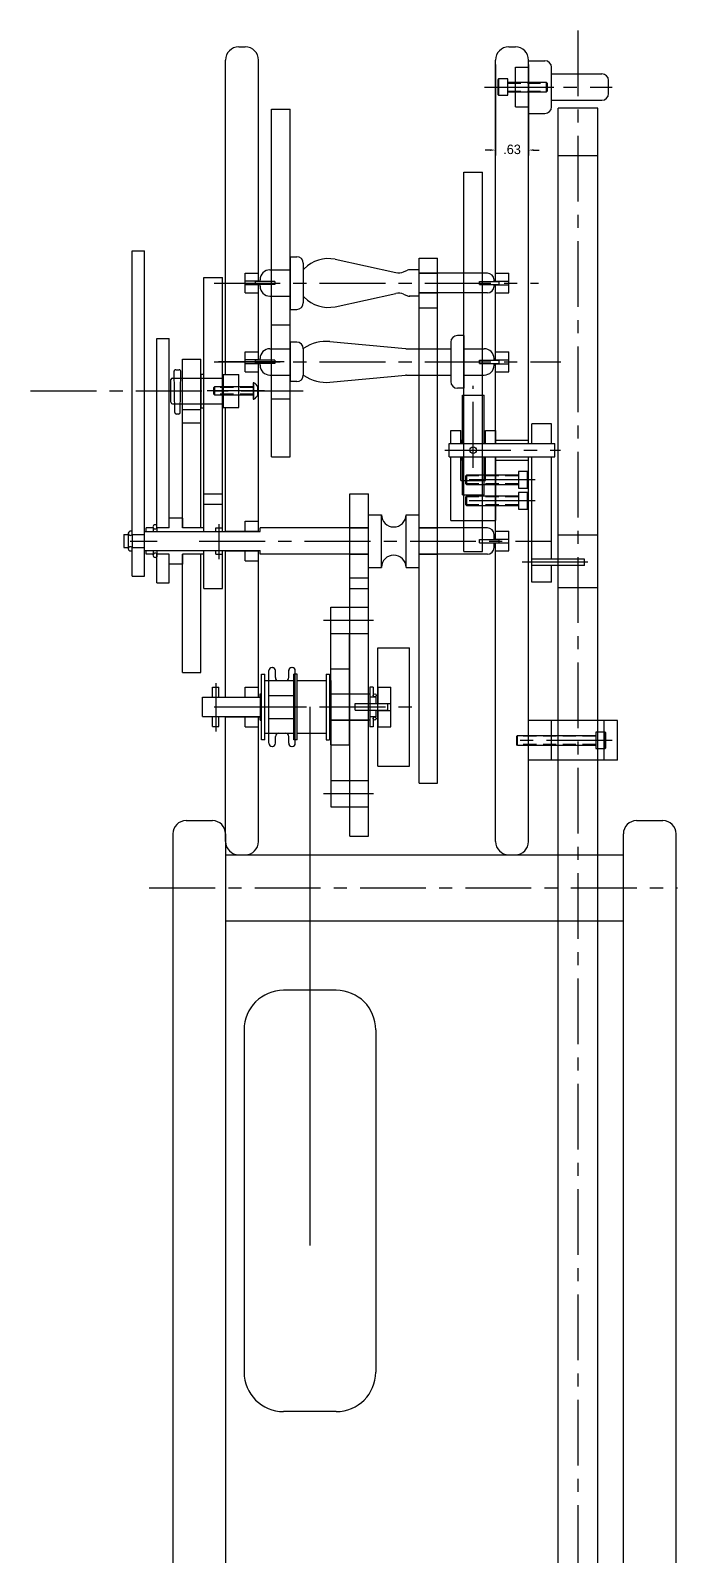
# Model space of a CAD drawing. Extents: x 60 to 170, y -32 to 30.
# Drawn here: x 83.36 to 95.63, y -3.18 to 25.78 of the extents above; entities that cross this region are included whole.
import ezdxf

# ---------------------------------------------------------------- set-up
doc = ezdxf.new("R2010")
doc.units = 0
doc.header["$MEASUREMENT"] = 0
doc.header["$PDMODE"] = 2
doc.header["$PDSIZE"] = 0.002
doc.linetypes.add('CENTER', pattern=[2, 1.25, -0.25, 0.25, -0.25])
doc.linetypes.add('HIDDEN', pattern=[0.375, 0.25, -0.125])
doc.layers.get('0').update_dxf_attribs({"linetype": 'CONTINUOUS'})
doc.layers.get('DEFPOINTS').update_dxf_attribs({"color": 159, "linetype": 'CONTINUOUS'})
for name, color, linetype in [('1', 1, 'CONTINUOUS'), ('2', 2, 'CONTINUOUS'), ('3', 3, 'CONTINUOUS'), ('4', 4, 'CONTINUOUS'), ('5', 5, 'CONTINUOUS'), ('CABLE', 45, 'CONTINUOUS'), ('CENTER', 3, 'CENTER'), ('GEAR-10-MINUTE', 10, 'CONTINUOUS'), ('GEAR-16', 75, 'CONTINUOUS'), ('GEAR-16-MINUTE', 40, 'CONTINUOUS'), ('GEAR-40-MINUTE', 60, 'CONTINUOUS'), ('GEAR-48-MINUTE', 100, 'CONTINUOUS'), ('GEAR-48-RATCHET', 130, 'CONTINUOUS'), ('GEAR-64', 104, 'CONTINUOUS'), ('GEAR-8', 140, 'CONTINUOUS'), ('GEAR-90', 170, 'CONTINUOUS'), ('GEAR-ESCAPE-TIC', 63, 'CONTINUOUS'), ('HIDDEN', 1, 'HIDDEN')]:
    doc.layers.add(name, color=color, linetype=linetype)
doc.styles.add('ARCHITEC', font='ARCHITEC.SHX')
doc.dimstyles.new('DIMORIG-2PLC', dxfattribs={"dimtxt": 0.18, "dimasz": 0.1, "dimexe": 0.1, "dimexo": 0.085, "dimgap": 0.06, "dimtad": 0, "dimtih": 1, "dimtoh": 1, "dimzin": 4, "dimdsep": 46, "dimtxsty": 'ARCHITEC', "dimcen": -0.12, "dimclrd": 256, "dimclre": 256, "dimclrt": 256, "dimadec": 0, "dimazin": 0, "dimtfac": 1, "dimtdec": 1, "dimtofl": 0, "dimtmove": 0, "dimatfit": 3, "dimfxl": 0, "dimtvp": 0.07, "dimtolj": 1, "dimtzin": 4, "dimarcsym": 0})

# ---------------------------------------------------------------- blocks, each defined once
blk = doc.blocks.new('*U34')
blk.add_line((0.9814, 0.095), (0.9814, -0.095))
for points in [[(-0.174375, 0.15625), (-0.19, 0.140625), (-0.19, -0.140625), (-0.174375, -0.15625), (0, -0.15625), (0, 0.15625), (-0.174375, 0.15625), (-0.174375, -0.15625)], [(0, 0.095), (0.9814, 0.095), (1, 0.0764), (1, -0.0764), (0.9814, -0.095), (0, -0.095)]]:
    blk.add_lwpolyline(points)
at = {"layer": 'CENTER'}
blk.add_line((-0.315, 0), (1.125, 0), dxfattribs=at)
at = {"layer": 'HIDDEN'}
for p, q in [((0, 0.0764), (0.9814, 0.0764)), ((0, -0.0764), (0.9814, -0.0764))]:
    blk.add_line(p, q, dxfattribs=at)
blk = doc.blocks.new('*U36')
blk.add_line((0.7314, 0.082), (0.7314, -0.082))
blk.add_lwpolyline([(-0.015, 0.156, 0.15230804), (-0.087, 0.07488), (-0.087, -0.07488, 0.15230804), (-0.015, -0.156), (0, -0.156), (0, 0.156), (-0.015, 0.156), (-0.015, -0.156)], format="xyb")
blk.add_lwpolyline([(0, 0.082), (0.7314, 0.082), (0.75, 0.0634), (0.75, -0.0634), (0.7314, -0.082), (0, -0.082)])
at = {"layer": 'CENTER'}
blk.add_line((-0.212, 0), (0.875, 0), dxfattribs=at)
at = {"layer": 'HIDDEN'}
for p, q in [((0, 0.0634), (0.7314, 0.0634)), ((0, -0.0634), (0.7314, -0.0634))]:
    blk.add_line(p, q, dxfattribs=at)
blk = doc.blocks.new('*U43')
blk.add_line((0.7314, 0.095), (0.7314, -0.095))
for points in [[(-0.174375, 0.15625), (-0.19, 0.140625), (-0.19, -0.140625), (-0.174375, -0.15625), (0, -0.15625), (0, 0.15625), (-0.174375, 0.15625), (-0.174375, -0.15625)], [(0, 0.095), (0.7314, 0.095), (0.75, 0.0764), (0.75, -0.0764), (0.7314, -0.095), (0, -0.095)]]:
    blk.add_lwpolyline(points)
at = {"layer": 'CENTER'}
blk.add_line((-0.315, 0), (0.875, 0), dxfattribs=at)
at = {"layer": 'HIDDEN'}
for p, q in [((0, 0.0764), (0.7314, 0.0764)), ((0, -0.0764), (0.7314, -0.0764))]:
    blk.add_line(p, q, dxfattribs=at)
blk = doc.blocks.new('*U45')
blk.add_line((1.4814, 0.095), (1.4814, -0.095))
for points in [[(-0.174375, 0.15625), (-0.19, 0.140625), (-0.19, -0.140625), (-0.174375, -0.15625), (0, -0.15625), (0, 0.15625), (-0.174375, 0.15625), (-0.174375, -0.15625)], [(0, 0.095), (1.4814, 0.095), (1.5, 0.0764), (1.5, -0.0764), (1.4814, -0.095), (0, -0.095)]]:
    blk.add_lwpolyline(points)
at = {"layer": 'CENTER'}
blk.add_line((-0.315, 0), (1.625, 0), dxfattribs=at)
at = {"layer": 'HIDDEN'}
for p, q in [((0, 0.0764), (1.4814, 0.0764)), ((0, -0.0764), (1.4814, -0.0764))]:
    blk.add_line(p, q, dxfattribs=at)
blk = doc.blocks.new('WEIGHT')
for p, q in [((0.5, 0), (-0.5, 0)), ((-1.25, -0.75), (-1.25, -7.25)), ((1.25, -0.75), (1.25, -7.25)), ((0.5, -8), (-0.5, -8))]:
    blk.add_line(p, q)
for centre, start, end in [((-0.5, -0.75), 90, 180), ((0.5, -0.75), 0, 90), ((-0.5, -7.25), 180, 270), ((0.5, -7.25), 270, 0)]:
    blk.add_arc(centre, 0.75, start, end)
blk = doc.blocks.new('PULLEY-R')
for p, q in [((0, -0.69), (0, 0.69)), ((0.06, 0.75), (0.065, 0.75)), ((0.122, 0.56), (0.122, 0.707)), ((0.375, 0.56), (0.375, 0.696)), ((0.435, 0.75), (0.44, 0.75)), ((0.5, -0.69), (0.5, 0.69)), ((0.182, 0.5), (0.315, 0.5)), ((0, 0.219), (0.5, 0.219)), ((0, -0.219), (0.5, -0.219)), ((0.125, -0.69), (0.125, -0.56)), ((0.185, -0.5), (0.315, -0.5)), ((0.375, -0.69), (0.375, -0.56)), ((0.06, -0.75), (0.065, -0.75)), ((0.435, -0.75), (0.44, -0.75))]:
    blk.add_line(p, q)
for centre, start, end in [((0.06, 0.69), 90, 180), ((0.065, 0.69), 0, 90), ((0.435, 0.69), 90, 180), ((0.44, 0.69), 0, 90), ((0.182, 0.56), 180, 270), ((0.315, 0.56), 270, 0), ((0.185, -0.56), 90, 180), ((0.315, -0.56), 0, 90), ((0.06, -0.69), 180, 270), ((0.065, -0.69), 270, 0), ((0.435, -0.69), 180, 270), ((0.44, -0.69), 270, 0)]:
    blk.add_arc(centre, 0.06, start, end)
at = {"layer": 'CENTER'}
blk.add_line((-0.176, 0), (0.673, 0), dxfattribs=at)
blk = doc.blocks.new('*D52')
at = {"linetype": 'ByBlock'}
for p, q in [((92.182, 25.136), (92.182, 23.411)), ((92.807, 25.136), (92.807, 23.411)), ((92.082, 23.511), (91.982, 23.511)), ((92.907, 23.511), (93.007, 23.511))]:
    blk.add_line(p, q, dxfattribs=at)
for points in [[(92.082, 23.528), (92.082, 23.495), (92.182, 23.511)], [(92.907, 23.528), (92.907, 23.495), (92.807, 23.511)]]:
    blk.add_solid(points, dxfattribs=at)
at = {"layer": 'DEFPOINTS', "color": 0, "linetype": 'ByBlock'}
for p in [(92.182, 25.221), (92.807, 25.221), (92.807, 23.511)]:
    blk.add_point(p, dxfattribs=at)
at = {"linetype": 'ByBlock', "insert": (92.494, 23.524), "char_height": 0.18, "attachment_point": 5, "style": 'ARCHITEC'}
blk.add_mtext('\\A1;.63', dxfattribs=at)

msp = doc.modelspace()

# ---------------------------------------------------------------- linework, layer by layer
for p, q in [((87.0568, 19.2498), (87.0568, 25.2214)), ((87.3068, 25.4714), (87.4318, 25.4714)), ((87.6818, 21.0235), (87.6818, 25.2214)), ((92.1818, 21.0235), (92.1818, 25.2214)), ((92.4318, 25.4714), (92.5568, 25.4714)), ((92.8068, 17.9387), (92.8068, 25.2214)), ((92.8068, 25.2078), (93.1193, 25.2078)), ((92.5568, 24.3328), (92.5568, 25.0828)), ((92.5568, 25.0828), (92.8068, 25.0828)), ((93.2443, 24.3328), (93.2443, 25.0828)), ((93.2443, 24.9578), (94.2001, 24.9578)), ((94.3251, 24.5828), (94.3251, 24.8328)), ((92.5568, 24.3328), (92.8068, 24.3328)), ((93.2443, 24.4578), (94.2001, 24.4578)), ((92.8068, 24.2078), (93.1193, 24.2078)), ((93.3693, -14.6049), (93.3693, 24.3094)), ((94.1193, 24.3094), (93.3693, 24.3094)), ((94.1193, -14.6049), (94.1193, 24.3094)), ((94.1193, 23.4044), (93.3693, 23.4044)), ((85.285, 16.2123), (85.285, 21.6004)), ((85.285, 21.6004), (85.5193, 21.6004)), ((85.5193, 16.2123), (85.5193, 21.6004)), ((88.2818, 21.4873), (88.4068, 21.4873)), ((88.2818, 21.4873), (88.2818, 20.4873)), ((89.1359, 21.4369), (90.2894, 21.1864)), ((87.4318, 20.7998), (87.4318, 21.1748)), ((87.4318, 21.1748), (87.6818, 21.1748)), ((87.8988, 21.2373), (88.2818, 21.2373)), ((88.5318, 21.3623), (88.5318, 20.6123)), ((88.5318, 21.2373), (88.5499, 21.2563)), ((90.4361, 21.1989), (90.5086, 21.2282)), ((90.7318, 21.2373), (90.5554, 21.2373)), ((90.7318, 20.7373), (90.7318, 21.2373)), ((92.0268, 21.1743), (90.7318, 21.1743)), ((92.1818, 21.1748), (92.4318, 21.1748)), ((92.4318, 20.7998), (92.4318, 21.1748)), ((87.6818, 21.0235), (87.4318, 21.0235)), ((87.6818, 20.951), (87.4318, 20.951)), ((87.9916, 21.0185), (87.6176, 21.0185)), ((87.6176, 21.0185), (87.6176, 20.956)), ((87.9916, 20.956), (87.6176, 20.956)), ((87.6818, 19.5262), (87.6818, 20.951)), ((87.7118, 21.0185), (87.7118, 21.0503)), ((87.7118, 20.9243), (87.7118, 20.956)), ((87.9916, 21.0185), (87.9916, 20.956)), ((91.8735, 21.0185), (92.2475, 21.0185)), ((91.8735, 20.956), (91.8735, 21.0185)), ((91.8735, 20.956), (92.2475, 20.956)), ((92.1518, 21.0185), (92.1518, 21.0493)), ((92.1518, 20.9253), (92.1518, 20.956)), ((92.1818, 21.0235), (92.4318, 21.0235)), ((92.1818, 19.5262), (92.1818, 20.951)), ((92.1818, 20.951), (92.4318, 20.951)), ((92.2475, 20.956), (92.2475, 21.0185)), ((87.4318, 20.7998), (87.6818, 20.7998)), ((87.8988, 20.7373), (88.2818, 20.7373)), ((88.5318, 20.7373), (88.5499, 20.7182)), ((89.1359, 20.5377), (90.2894, 20.7882)), ((90.4361, 20.7756), (90.5086, 20.7464)), ((90.7318, 20.7373), (90.5418, 20.7373)), ((92.0268, 20.8003), (90.7318, 20.8003)), ((92.1818, 20.7998), (92.4318, 20.7998)), ((88.2818, 20.4873), (88.4068, 20.4873)), ((91.5818, 19.99), (91.4568, 19.99)), ((91.5818, 19.99), (91.5818, 18.99)), ((85.7525, 16.3373), (85.7525, 19.935)), ((85.7525, 19.935), (85.9868, 19.935)), ((85.9868, 16.3373), (85.9868, 19.935)), ((87.8988, 19.74), (88.2818, 19.74)), ((88.2818, 19.865), (88.2818, 19.115)), ((88.4068, 19.865), (88.2818, 19.865)), ((88.5318, 19.74), (88.5444, 19.7485)), ((88.5318, 19.74), (88.5318, 19.24)), ((89.0379, 19.876), (90.4701, 19.7411)), ((90.4936, 19.74), (91.3318, 19.74)), ((91.3318, 19.865), (91.3318, 19.115)), ((91.5818, 19.74), (91.9648, 19.74)), ((87.4318, 19.3025), (87.4318, 19.6775)), ((87.4318, 19.6775), (87.6818, 19.6775)), ((87.6818, 19.5262), (87.4318, 19.5262)), ((87.6818, 19.4537), (87.4318, 19.4537)), ((87.6176, 19.5212), (87.6176, 19.4587)), ((87.9916, 19.5212), (87.6176, 19.5212)), ((87.9916, 19.4587), (87.6176, 19.4587)), ((87.6818, 16.2748), (87.6818, 19.4537)), ((87.7118, 19.5212), (87.7118, 19.553)), ((87.7118, 19.427), (87.7118, 19.4587)), ((87.9916, 19.5212), (87.9916, 19.4587)), ((91.8735, 19.5212), (92.2475, 19.5212)), ((91.8735, 19.4587), (91.8735, 19.5212)), ((91.8735, 19.4587), (92.2475, 19.4587)), ((92.1518, 19.5212), (92.1518, 19.553)), ((92.1518, 19.427), (92.1518, 19.4587)), ((92.1818, 19.6775), (92.4318, 19.6775)), ((92.1818, 19.5262), (92.4318, 19.5262)), ((92.1818, 19.4537), (92.4318, 19.4537)), ((92.1818, 17.9387), (92.1818, 19.4537)), ((92.2475, 19.4587), (92.2475, 19.5212)), ((92.4318, 19.3025), (92.4318, 19.6775)), ((86.0214, 18.7223), (86.0214, 19.1523)), ((86.0514, 19.1823), (87.0118, 19.1823)), ((86.5868, 19.2562), (86.6468, 19.2562)), ((86.5868, 19.2562), (86.5868, 18.6183)), ((86.6468, 18.6183), (86.6468, 19.2562)), ((87.0118, 19.2498), (87.3068, 19.2498)), ((87.0118, 19.2498), (87.0118, 18.6248)), ((87.3068, 18.6248), (87.3068, 19.2498)), ((87.4318, 19.3025), (87.6818, 19.3025)), ((87.8988, 19.24), (88.2818, 19.24)), ((88.4068, 19.115), (88.2818, 19.115)), ((88.5318, 19.24), (88.5444, 19.2314)), ((89.0379, 19.1039), (90.4701, 19.2389)), ((90.4936, 19.24), (91.3318, 19.24)), ((91.5818, 19.24), (91.9648, 19.24)), ((92.1818, 19.3025), (92.4318, 19.3025)), ((91.5818, 18.99), (91.4568, 18.99)), ((91.5518, 18.8576), (91.9618, 18.8576)), ((91.5518, 17.9387), (91.5518, 18.8576)), ((91.9618, 17.9387), (91.9618, 18.8576)), ((86.0514, 18.6923), (87.0118, 18.6923)), ((86.5868, 18.6183), (86.6468, 18.6183)), ((87.0118, 18.6248), (87.3068, 18.6248)), ((87.0568, 16.2748), (87.0568, 18.6248)), ((92.8693, 17.9387), (92.8693, 18.3126)), ((93.2443, 18.3126), (92.8693, 18.3126)), ((93.2443, 17.9387), (93.2443, 18.3126)), ((91.3318, 18.1883), (91.5218, 18.1883)), ((91.3318, 17.9387), (91.3318, 18.1883)), ((91.5218, 17.9387), (91.5218, 18.1883)), ((91.5268, 18.0007), (91.5518, 18.0007)), ((91.5268, 17.9387), (91.5268, 18.0007)), ((91.9618, 18.0007), (91.9868, 18.0007)), ((91.9868, 17.9387), (91.9868, 18.0007)), ((91.9918, 18.1883), (92.1818, 18.1883)), ((91.9918, 17.9387), (91.9918, 18.1883)), ((92.1818, 18.1883), (92.1818, 17.9387)), ((92.1818, 18.0012), (92.8068, 18.0012)), ((91.3018, 17.9387), (93.3068, 17.9387)), ((91.3018, 17.6887), (91.3018, 17.9387)), ((91.3018, 17.6887), (93.3068, 17.6887)), ((91.3318, 16.4745), (91.3318, 17.6887)), ((91.5218, 17.2357), (91.5218, 17.6887)), ((91.5268, 17.6267), (91.5268, 17.6887)), ((91.5518, 16.9681), (91.5518, 17.6887)), ((91.9618, 16.9681), (91.9618, 17.6887)), ((91.9868, 17.6267), (91.9868, 17.6887)), ((91.9918, 17.2357), (91.9918, 17.6887)), ((92.1818, 16.1235), (92.1818, 17.6887)), ((92.1818, 17.6887), (92.1818, 16.4745)), ((92.8068, 10.3806), (92.8068, 17.6887)), ((92.8693, 15.3091), (92.8693, 17.6887)), ((93.2443, 15.7462), (93.2443, 17.6887)), ((93.3068, 17.6887), (93.3068, 17.9387)), ((91.5268, 17.6267), (91.5518, 17.6267)), ((91.9618, 17.6267), (91.9868, 17.6267)), ((92.1818, 17.6262), (92.8068, 17.6262)), ((91.5218, 17.2357), (91.9918, 17.2357)), ((91.5518, 16.9681), (91.9618, 16.9681)), ((86.2368, 16.5243), (85.9868, 16.5243)), ((85.9868, 16.3373), (85.9868, 16.5243)), ((86.2368, 16.5243), (86.2368, 16.3373)), ((89.7668, 16.5873), (90.0168, 16.5873)), ((89.7668, 15.5873), (89.7668, 16.5873)), ((90.0168, 15.5873), (90.0168, 16.5873)), ((90.4818, 15.5873), (90.4818, 16.5873)), ((90.4818, 16.5873), (90.7318, 16.5873)), ((90.7318, 15.5873), (90.7318, 16.5873)), ((85.2118, 16.2347), (85.2118, 15.9398)), ((85.5193, 15.8998), (85.5193, 16.2748)), ((85.5193, 16.2698), (87.7118, 16.2698)), ((85.5493, 16.2748), (85.5493, 16.3373)), ((85.6851, 16.3373), (85.5493, 16.3373)), ((85.6851, 16.3373), (85.6851, 16.2748)), ((85.7525, 16.3373), (85.7525, 16.2748)), ((85.9868, 16.3373), (85.7536, 16.3373)), ((86.6418, 16.3373), (86.2368, 16.3373)), ((86.6418, 16.2748), (86.6418, 16.3373)), ((87.0568, 16.2748), (87.6818, 16.2748)), ((87.4318, 16.4623), (87.6818, 16.4623)), ((87.4318, 16.2748), (87.4318, 16.4623)), ((89.7668, 16.3373), (87.7118, 16.3373)), ((87.7118, 16.2698), (87.7118, 16.3373)), ((92.0268, 16.3373), (90.7318, 16.3373)), ((91.3318, 16.4745), (92.1818, 16.4745)), ((92.1818, 16.2748), (92.4318, 16.2748)), ((92.4318, 15.8998), (92.4318, 16.2748)), ((85.125, 16.2123), (85.125, 15.9623)), ((85.125, 16.2123), (85.2187, 16.2123)), ((85.125, 15.9623), (85.2187, 15.9623)), ((85.2462, 16.0873), (85.7611, 16.0873)), ((85.285, 16.2123), (85.285, 15.9623)), ((85.285, 16.2123), (85.5193, 16.2123)), ((85.285, 15.4216), (85.285, 15.9623)), ((85.285, 15.9623), (85.5193, 15.9623)), ((85.5193, 15.4216), (85.5193, 15.9623)), ((91.8735, 16.056), (91.8735, 16.1185)), ((91.8735, 16.1185), (92.2475, 16.1185)), ((91.8735, 16.056), (92.2475, 16.056)), ((92.1518, 16.1185), (92.1518, 16.2123)), ((92.1518, 15.9623), (92.1518, 16.056)), ((92.1818, 16.1235), (92.4318, 16.1235)), ((92.1818, 10.3806), (92.1818, 16.051)), ((92.1818, 16.051), (92.4318, 16.051)), ((92.2475, 16.056), (92.2475, 16.1185)), ((94.1193, 16.1973), (93.3693, 16.1973)), ((85.5193, 15.9048), (87.7118, 15.9048)), ((85.5493, 15.8373), (85.5493, 15.8998)), ((85.6851, 15.8373), (85.5493, 15.8373)), ((85.6851, 15.8998), (85.6851, 15.8373)), ((85.7525, 15.8998), (85.7525, 15.7846)), ((85.7525, 15.2966), (85.7525, 15.8373)), ((85.9868, 15.8373), (85.7536, 15.8373)), ((85.9868, 15.2966), (85.9868, 15.8373)), ((86.2368, 15.6503), (85.9868, 15.6503)), ((86.6418, 15.8373), (86.2368, 15.8373)), ((86.2368, 15.8373), (86.2368, 15.6503)), ((86.6418, 15.8373), (86.6418, 15.8998)), ((87.0568, 13.1248), (87.0568, 15.8998)), ((87.0568, 15.8998), (87.6818, 15.8998)), ((87.4318, 15.7123), (87.4318, 15.8998)), ((87.4318, 15.7123), (87.6818, 15.7123)), ((87.6818, 13.1248), (87.6818, 15.8998)), ((87.7118, 15.8373), (87.7118, 15.9048)), ((89.7668, 15.8373), (87.7118, 15.8373)), ((92.0268, 15.8373), (90.7318, 15.8373)), ((92.1818, 15.8998), (92.4318, 15.8998)), ((93.8693, 15.7462), (92.8693, 15.7462)), ((93.8693, 15.6212), (93.8693, 15.7462)), ((85.285, 15.4216), (85.5193, 15.4216)), ((89.7668, 15.5873), (90.0168, 15.5873)), ((90.4818, 15.5873), (90.7318, 15.5873)), ((93.8693, 15.6212), (92.8693, 15.6212)), ((93.2443, 15.3091), (93.2443, 15.6212)), ((85.7525, 15.2966), (85.9868, 15.2966)), ((93.2443, 15.3091), (92.8693, 15.3091)), ((94.1193, 15.1978), (93.3693, 15.1978)), ((87.7418, 12.3123), (87.7418, 13.5623)), ((87.7418, 13.5623), (87.8018, 13.5623)), ((87.8018, 12.3123), (87.8018, 13.5623)), ((87.8018, 13.4373), (88.3393, 13.4373)), ((87.8018, 13.4373), (88.3543, 13.4373)), ((88.3543, 12.3123), (88.3543, 13.5623)), ((88.4143, 13.5623), (88.3543, 13.5623)), ((88.4143, 12.3123), (88.4143, 13.5623)), ((88.4143, 13.4373), (88.9668, 13.4373)), ((88.4143, 13.4373), (88.9668, 13.4373)), ((88.9668, 13.5623), (89.0268, 13.5623)), ((88.9668, 13.5623), (88.9668, 12.3123)), ((89.0268, 13.5623), (89.0268, 12.3123)), ((89.0268, 13.4373), (89.0568, 13.4373)), ((89.0568, 13.4373), (89.0568, 12.4373)), ((86.6198, 12.7548), (86.6198, 13.1198)), ((86.6198, 13.1198), (87.7118, 13.1198)), ((86.8068, 13.3118), (86.9318, 13.3118)), ((86.8068, 13.1248), (86.8068, 13.3118)), ((86.9318, 13.1248), (86.9318, 13.3118)), ((87.0568, 13.1248), (87.7118, 13.1248)), ((87.4318, 13.3123), (87.6818, 13.3123)), ((87.4318, 13.1298), (87.4318, 13.3123)), ((87.7118, 13.1873), (87.7418, 13.1873)), ((87.7118, 13.1248), (87.7118, 13.1873)), ((87.7118, 13.1248), (87.7118, 12.7498)), ((89.0568, 13.1873), (89.7968, 13.1873)), ((89.7968, 13.3123), (89.7968, 12.5623)), ((89.8568, 13.3123), (89.7968, 13.3123)), ((89.7968, 13.1273), (89.9148, 13.1273)), ((89.8568, 13.3123), (89.8568, 13.1273)), ((89.9148, 12.9998), (89.9148, 13.1273)), ((89.9448, 13.3173), (89.9448, 12.9998)), ((89.9448, 13.0358), (89.9448, 13.3123)), ((89.9448, 13.3123), (90.1948, 13.3123)), ((89.9448, 13.3123), (89.9448, 12.9998)), ((90.1948, 12.5623), (90.1948, 13.3123)), ((86.6198, 12.7548), (87.7118, 12.7548)), ((86.8068, 12.5628), (86.8068, 12.7498)), ((86.9318, 12.5628), (86.9318, 12.7498)), ((87.0568, 10.3806), (87.0568, 12.7498)), ((87.0568, 12.7498), (87.7118, 12.7498)), ((87.4318, 12.5623), (87.4318, 12.7448)), ((87.6818, 10.3806), (87.6818, 12.7498)), ((87.7118, 12.6873), (87.7118, 12.7498)), ((89.5148, 12.8748), (89.5148, 12.9998)), ((89.5148, 12.9998), (90.1298, 12.9998)), ((89.5148, 12.8748), (90.1298, 12.8748)), ((89.9148, 12.7473), (89.7968, 12.7473)), ((89.8568, 12.7473), (89.8568, 12.5623)), ((89.9148, 12.7473), (89.9148, 12.8748)), ((89.9448, 13.0048), (90.1948, 13.0048)), ((89.9448, 12.8748), (89.9448, 12.5623)), ((89.9448, 12.8698), (90.1948, 12.8698)), ((89.9448, 12.8388), (89.9448, 12.5623)), ((90.1298, 12.9998), (90.1298, 12.8748)), ((86.8068, 12.5628), (86.9318, 12.5628)), ((87.4318, 12.5623), (87.6818, 12.5623)), ((87.7118, 12.6873), (87.7418, 12.6873)), ((89.7968, 12.6873), (89.0568, 12.6873)), ((89.8568, 12.5623), (89.7968, 12.5623)), ((89.9448, 12.5623), (90.1948, 12.5623)), ((94.4943, 12.6781), (92.8068, 12.6781)), ((93.2443, 11.9281), (93.2443, 12.6781)), ((94.2443, 11.9281), (94.2443, 12.6781)), ((94.4943, 11.9281), (94.4943, 12.6781)), ((87.8018, 12.3123), (87.7418, 12.3123)), ((87.8018, 12.4373), (88.3393, 12.4373)), ((87.8018, 12.4373), (88.3543, 12.4373)), ((88.4143, 12.3123), (88.3543, 12.3123)), ((88.4143, 12.4373), (88.9668, 12.4373)), ((88.4143, 12.4373), (88.9668, 12.4373)), ((88.9668, 12.3123), (89.0268, 12.3123)), ((89.0268, 12.4373), (89.0568, 12.4373)), ((94.4943, 11.9281), (92.8068, 11.9281)), ((86.3068, 10.778), (86.8068, 10.778)), ((94.8571, 10.778), (95.3571, 10.778)), ((86.0568, 10.528), (86.0568, -29.3501)), ((87.0568, 10.528), (87.0568, -29.3501)), ((94.6071, -29.3501), (94.6071, 10.528)), ((95.6071, -29.3501), (95.6071, 10.528)), ((87.0568, 10.1306), (94.6071, 10.1306)), ((87.3068, 10.1306), (87.4318, 10.1306)), ((92.4318, 10.1306), (92.5568, 10.1306)), ((87.0568, 8.878), (94.6071, 8.878))]:
    msp.add_line(p, q)
for centre, radius in [((91.7568, 17.8137), 0.062), ((89.8868, 13.1573), 0.03), ((89.8868, 12.7173), 0.03)]:
    msp.add_circle(centre, radius)
for centre, radius, start, end in [((87.3068, 25.2214), 0.25, 90, 180), ((87.4318, 25.2214), 0.25, 360, 90), ((92.4318, 25.2214), 0.25, 90, 180), ((92.5568, 25.2214), 0.25, 360, 90), ((93.1193, 25.0828), 0.125, 0, 90), ((94.2001, 24.8328), 0.125, 0, 90), ((93.1193, 24.3328), 0.125, 270, 0), ((94.2001, 24.5828), 0.125, 270, 0), ((88.4068, 21.3623), 0.125, 360, 90), ((89.0033, 20.8261), 0.625, 77.74763, 136.49944), ((87.8988, 21.0503), 0.187, 90, 180), ((90.3425, 21.4307), 0.25, 257.74763, 292.00238), ((90.5554, 21.1123), 0.125, 90, 112.00238), ((92.0268, 21.0493), 0.125, 360, 90), ((87.8988, 20.9243), 0.187, 180, 270), ((92.0268, 20.9253), 0.125, 270, 0), ((88.4068, 20.6123), 0.125, 270, 360), ((89.0033, 21.1484), 0.625, 223.50056, 282.25237), ((90.3425, 20.5439), 0.25, 67.99762, 102.25237), ((90.5554, 20.8623), 0.125, 247.99762, 270), ((91.4568, 19.865), 0.125, 90, 180), ((87.8988, 19.553), 0.187, 90, 180), ((88.4068, 19.74), 0.125, 0, 90), ((88.9675, 19.1293), 0.75, 84.61728, 124.34964), ((90.4936, 19.99), 0.25, 264.61728, 270), ((91.9648, 19.553), 0.187, 0, 90), ((87.8988, 19.427), 0.187, 180, 270), ((91.9648, 19.427), 0.187, 270, 0), ((86.0514, 19.1523), 0.03, 90, 180), ((88.4068, 19.24), 0.125, 270, 0), ((88.9675, 19.8506), 0.75, 235.65036, 275.38272), ((90.4936, 18.99), 0.25, 90, 95.38272), ((91.4568, 19.115), 0.125, 180, 270), ((86.0514, 18.7223), 0.03, 180, 270), ((90.2493, 16.5873), 0.2325, 180, 0), ((85.2518, 16.2347), 0.04, 34.09694, 325.90306), ((85.7193, 16.3579), 0.04, 34.09694, 325.90306), ((92.0268, 16.2123), 0.125, 0, 90), ((85.2518, 15.9398), 0.04, 34.09694, 325.90306), ((92.0268, 15.9623), 0.125, 270, 0), ((85.7193, 15.8166), 0.04, 34.09694, 325.90306), ((90.2493, 15.5873), 0.2325, 360, 180), ((86.3068, 10.528), 0.25, 90, 180), ((86.8068, 10.528), 0.25, 0, 90), ((94.8571, 10.528), 0.25, 90, 180), ((95.3571, 10.528), 0.25, 0, 90), ((87.3068, 10.3806), 0.25, 180, 270), ((87.4318, 10.3806), 0.25, 270, 0), ((92.4318, 10.3806), 0.25, 180, 270), ((92.5568, 10.3806), 0.25, 270, 0)]:
    msp.add_arc(centre, radius, start, end)
at = {"layer": '1'}
for p, q in [((87.9318, 20.19), (88.2818, 20.19)), ((87.9318, 18.79), (87.9318, 20.19)), ((88.2818, 18.79), (88.2818, 20.19)), ((87.9318, 19.74), (88.2818, 19.74)), ((91.5818, 19.74), (91.9318, 19.74)), ((87.9318, 19.24), (88.2818, 19.24)), ((91.5818, 19.24), (91.9318, 19.24)), ((87.9318, 18.79), (88.2818, 18.79)), ((89.9448, 14.0623), (90.5448, 14.0623)), ((89.9448, 11.8123), (89.9448, 14.0623)), ((90.5448, 11.8123), (90.5448, 14.0623)), ((89.9448, 12.5623), (89.9448, 12.8748)), ((89.9448, 11.8123), (90.5448, 11.8123))]:
    msp.add_line(p, q, dxfattribs=at)
at = {"layer": '2'}
for p, q in [((89.4168, 16.3373), (89.7668, 16.3373)), ((90.7318, 16.3373), (91.0818, 16.3373)), ((89.4168, 15.8373), (89.7668, 15.8373)), ((90.7318, 15.8373), (91.0818, 15.8373))]:
    msp.add_line(p, q, dxfattribs=at)
at = {"layer": '3'}
for p, q in [((89.4168, 13.1873), (89.7668, 13.1873)), ((89.4168, 12.6873), (89.7668, 12.6873))]:
    msp.add_line(p, q, dxfattribs=at)
at = {"layer": '4'}
for p, q in [((86.0929, 18.5272), (86.0822, 19.3113)), ((86.1122, 19.3417), (86.1764, 19.3417)), ((86.1957, 18.5272), (86.2064, 19.3113)), ((86.1657, 18.4976), (86.1229, 18.4976)), ((89.0568, 13.1873), (89.4068, 13.1873)), ((89.0568, 12.6873), (89.4068, 12.6873))]:
    msp.add_line(p, q, dxfattribs=at)
for centre, start, end in [((86.1122, 19.3117), 90, 180.78141), ((86.1764, 19.3117), 359.21859, 90), ((86.1229, 18.5276), 180.78141, 270), ((86.1657, 18.5276), 270, 359.21859)]:
    msp.add_arc(centre, 0.03, start, end, dxfattribs=at)
at = {"layer": '5'}
for p, q in [((87.9318, 21.2373), (88.2818, 21.2373)), ((90.7318, 21.1748), (91.0818, 21.1748)), ((87.9318, 20.7373), (88.2818, 20.7373)), ((90.7318, 20.7998), (91.0818, 20.7998))]:
    msp.add_line(p, q, dxfattribs=at)
at = {"layer": 'CABLE'}
msp.add_line((88.6574, 12.9373), (88.6574, 2.7083), dxfattribs=at)
at = {"layer": 'CENTER', "linetype": 'CENTER'}
msp.add_line((93.7443, 25.7821), (93.7443, -20.8304), dxfattribs=at)
at = {"layer": 'CENTER'}
for p, q in [((91.9734, 24.7078), (94.3941, 24.7078)), ((86.8419, 20.9873), (92.9944, 20.9873)), ((88.1723, 19.49), (86.8375, 19.49)), ((86.8419, 19.49), (93.4223, 19.49)), ((83.3555, 18.9373), (88.5281, 18.9373)), ((91.7568, 17.4785), (91.7568, 19.0341)), ((91.219, 17.8137), (93.4141, 17.8137)), ((86.9343, 15.7457), (86.9343, 16.4074)), ((86.558, 16.0873), (93.2223, 16.0873)), ((93.9331, 15.6837), (92.6874, 15.6837)), ((86.8693, 13.3858), (86.8693, 12.4678)), ((86.8419, 12.9373), (90.7126, 12.9373)), ((85.6099, 9.503), (95.6336, 9.503))]:
    msp.add_line(p, q, dxfattribs=at)
at = {"layer": 'GEAR-10-MINUTE'}
for p, q in [((86.2368, 19.5438), (86.5868, 19.5438)), ((86.2368, 18.3308), (86.2368, 19.5438)), ((86.5868, 18.3308), (86.5868, 19.5438)), ((86.2368, 18.3308), (86.5868, 18.3308))]:
    msp.add_line(p, q, dxfattribs=at)
at = {"layer": 'GEAR-16'}
for p, q in [((89.4168, 16.9856), (89.7668, 16.9856)), ((89.4168, 15.1889), (89.4168, 16.9856)), ((89.7668, 15.1889), (89.7668, 16.9856)), ((89.4168, 15.1889), (89.7668, 15.1889))]:
    msp.add_line(p, q, dxfattribs=at)
at = {"layer": 'GEAR-16-MINUTE'}
for p, q in [((86.6468, 16.9851), (86.9968, 16.9851)), ((86.6468, 16.2748), (86.6468, 16.9851)), ((86.9968, 16.2748), (86.9968, 16.9851)), ((86.8718, 16.3373), (86.9968, 16.3373)), ((86.8718, 16.2748), (86.8718, 16.3373)), ((86.6468, 15.1894), (86.6468, 15.8998)), ((86.8718, 15.8373), (86.8718, 15.8998)), ((86.8718, 15.8373), (86.9968, 15.8373)), ((86.9968, 15.1894), (86.9968, 15.8998)), ((86.6468, 15.1894), (86.9968, 15.1894))]:
    msp.add_line(p, q, dxfattribs=at)
at = {"layer": 'GEAR-40-MINUTE'}
for p, q in [((86.6468, 21.0898), (86.9968, 21.0898)), ((86.6468, 16.7848), (86.6468, 21.0898)), ((86.9968, 16.7848), (86.9968, 21.0898)), ((86.6468, 16.7848), (86.9968, 16.7848))]:
    msp.add_line(p, q, dxfattribs=at)
at = {"layer": 'GEAR-48-MINUTE'}
for p, q in [((86.2368, 18.5826), (86.5868, 18.5826)), ((86.2368, 16.3373), (86.2368, 18.5826)), ((86.5868, 16.3373), (86.5868, 18.5826)), ((86.2368, 13.5919), (86.2368, 15.8373)), ((86.5868, 13.5919), (86.5868, 15.8373)), ((86.2368, 13.5919), (86.5868, 13.5919))]:
    msp.add_line(p, q, dxfattribs=at)
at = {"layer": 'GEAR-48-RATCHET'}
for p, q in [((89.4168, 15.3886), (89.7668, 15.3886)), ((89.4168, 10.4859), (89.4168, 15.3886)), ((89.7668, 10.4859), (89.7668, 15.3886)), ((89.0568, 14.3319), (89.0568, 14.8319)), ((89.0568, 14.8319), (89.7668, 14.8319)), ((88.9167, 14.5819), (89.8655, 14.5819)), ((89.0568, 14.3319), (89.7668, 14.3319)), ((89.0568, 13.2827), (89.0568, 14.3319)), ((89.4068, 13.2827), (89.4068, 14.3319)), ((89.0568, 12.2147), (89.0568, 13.6598)), ((89.0568, 13.6598), (89.4068, 13.6598)), ((89.4068, 12.2147), (89.4068, 13.6598)), ((89.0568, 12.5918), (89.0568, 11.5426)), ((89.4068, 12.5918), (89.4068, 11.5426)), ((89.0568, 12.2147), (89.4068, 12.2147)), ((89.0568, 11.5426), (89.7668, 11.5426)), ((89.0568, 11.5426), (89.0568, 11.0426)), ((88.9167, 11.2926), (89.8655, 11.2926)), ((89.0568, 11.0426), (89.7668, 11.0426)), ((89.4168, 10.4859), (89.7668, 10.4859))]:
    msp.add_line(p, q, dxfattribs=at)
at = {"layer": 'GEAR-64'}
for p, q in [((87.9318, 24.2873), (88.2818, 24.2873)), ((87.9318, 17.6873), (87.9318, 24.2873)), ((88.2818, 17.6873), (88.2818, 24.2873)), ((87.9318, 17.6873), (88.2818, 17.6873))]:
    msp.add_line(p, q, dxfattribs=at)
at = {"layer": 'GEAR-8'}
for p, q in [((90.7318, 21.4594), (91.0818, 21.4594)), ((90.7318, 20.5151), (90.7318, 21.4594)), ((91.0818, 20.5151), (91.0818, 21.4594)), ((90.7318, 20.5151), (91.0818, 20.5151))]:
    msp.add_line(p, q, dxfattribs=at)
at = {"layer": 'GEAR-90'}
for p, q in [((90.7318, 11.4873), (90.7318, 20.6873)), ((91.0818, 11.4873), (91.0818, 20.6873)), ((90.7318, 11.4873), (91.0818, 11.4873))]:
    msp.add_line(p, q, dxfattribs=at)
at = {"layer": 'GEAR-ESCAPE-TIC'}
for p, q in [((91.5818, 23.0896), (91.9318, 23.0896)), ((91.5818, 15.8904), (91.5818, 23.0896)), ((91.9318, 15.8904), (91.9318, 23.0896)), ((91.5818, 15.8904), (91.9318, 15.8904))]:
    msp.add_line(p, q, dxfattribs=at)

# ---------------------------------------------------------------- block references
for name, p in [('*U43', (92.4116, 24.7078)), ('PULLEY-R', (87.8804, 12.9373)), ('WEIGHT', (88.6574, 7.557))]:
    msp.add_blockref(name, p)
at = {"rotation": 180}
for name, p in [('*U36', (87.5817, 18.9373)), ('*U34', (92.6152, 17.2506)), ('*U34', (92.6152, 16.8502)), ('*U45', (94.0817, 12.3031))]:
    msp.add_blockref(name, p, dxfattribs=at)

# ---------------------------------------------------------------- dimensions: what is measured, and where the dimension line sits
dim = msp.add_linear_dim(base=(92.8068322926, 23.5114799003), p1=(92.1818322926, 25.2214418865), p2=(92.8068322926, 25.2214418865), dimstyle='DIMORIG-2PLC')
dim.commit()
dim.dimension.update_dxf_attribs({"geometry": '*D52', "text_midpoint": (92.4943322926, 23.5240799003)})

doc.saveas('drawing.dxf')
